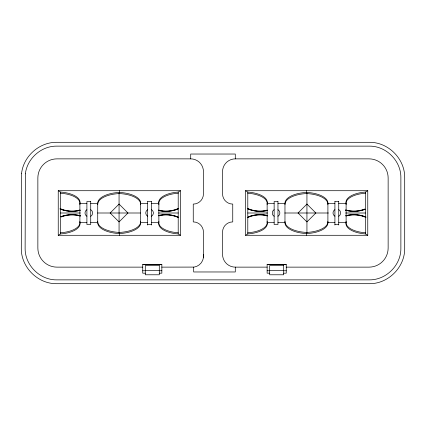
<?xml version="1.0" encoding="UTF-8"?>
<svg xmlns="http://www.w3.org/2000/svg" width="426" height="426" viewBox="0 0 426 426"><rect width="100%" height="100%" fill="white"/><g stroke="black" fill="none" stroke-linecap="round" stroke-linejoin="round"><path stroke-width="0.64" d="M58.24 235.29L180.517 235.29L180.517 190.71L58.24 190.71L58.24 235.29L60.551 233.933A23.228 10.389 0 0 0 79.891 222.553L86.899 222.553M151.486 203.447L158.866 203.447A23.228 10.389 0 0 1 178.206 192.067L180.517 190.71M245.482 235.29L367.76 235.29L367.76 190.71L245.482 190.71L245.482 235.29L247.794 233.933A23.228 10.389 0 0 0 267.134 222.553L274.142 222.553M338.729 203.447L346.109 203.447A23.228 10.389 0 0 1 365.449 192.067L367.76 190.71M178.143 208.383L177.024 208.99A30.704 30.704 0 0 1 158.334 210.045M178.254 208.665L177.131 209.283A31.002 31.002 0 0 1 158.882 210.503M178.286 208.735L177.152 209.352A31.071 31.071 0 0 1 158.866 210.572M247.746 217.335L248.848 216.648A31.071 31.071 0 0 1 267.134 215.428M247.857 217.617L248.976 217.01A30.704 30.704 0 0 1 267.666 215.955M161.843 267.134L194.176 267.091A11.257 11.257 0 0 0 203.404 257.863L203.447 254.397M203.447 257.379L203.447 232.106A10.192 10.192 0 0 0 193.255 221.914L193.255 204.086A10.192 10.192 0 0 0 203.447 193.894L203.447 171.603A12.737 12.737 0 0 0 190.71 158.866L56.967 158.866A19.106 19.106 0 0 0 37.861 177.972L37.861 248.028A19.106 19.106 0 0 0 56.967 267.134L142.737 267.134M267.134 267.134L235.29 267.134A12.737 12.737 0 0 1 222.553 254.397L222.553 232.106A10.192 10.192 0 0 1 232.745 221.914L232.745 204.086A10.192 10.192 0 0 1 222.553 193.894L222.553 171.603A12.737 12.737 0 0 1 235.29 158.866L369.033 158.866A19.106 19.106 0 0 1 388.139 177.972L388.139 248.028A19.106 19.106 0 0 1 369.033 267.134L286.24 267.134M147.668 201.535L151.486 201.535M334.911 201.535L338.729 201.535M58.24 190.71L60.551 192.067A23.228 10.389 0 0 1 79.891 203.447L86.899 203.447M90.722 203.447L97.724 203.447A24.325 10.879 0 0 1 119.381 192.419A24.01 10.735 0 0 1 140.66 203.447L147.668 203.447M245.482 190.71L247.794 192.067A23.228 10.389 0 0 1 267.134 203.447L274.142 203.447M277.96 203.447L284.967 203.447A24.325 10.879 0 0 1 306.619 192.419A24.01 10.735 0 0 1 327.903 203.447L334.911 203.447M60.508 213L80.365 213M97.57 213L140.553 213M158.419 213L178.276 213M247.724 213L267.581 213M284.786 213L328.43 213M345.635 213L365.492 213M90.722 222.553L97.724 222.553A24.325 10.879 0 0 0 119.381 233.581A24.01 10.735 0 0 0 140.66 222.553L147.668 222.553M151.486 222.553L158.866 222.553A23.228 10.389 0 0 0 178.206 233.933L180.517 235.29M277.96 222.553L284.967 222.553A24.325 10.879 0 0 0 306.619 233.581A24.01 10.735 0 0 0 327.903 222.553L334.911 222.553M338.729 222.553L346.109 222.553A23.228 10.389 0 0 0 365.449 233.933L367.76 235.29M147.668 224.465L151.486 224.465M334.911 224.465L338.729 224.465M142.737 264.589L161.843 264.589M267.134 264.589L286.24 264.589M145.287 270.356L159.297 270.356M269.685 270.356L283.695 270.356M142.737 270.76L145.373 270.76M159.212 270.76L161.843 270.76M267.134 270.76L269.77 270.76M283.604 270.76L286.24 270.76M145.373 273.178L142.737 273.178L142.737 264.466L161.843 264.466L161.843 273.178L159.212 273.178M269.77 273.178L267.134 273.178L267.134 264.461L286.24 264.461L286.24 273.178L283.604 273.178M365.449 192.067L365.449 233.933M346.109 203.447L346.109 222.553M338.729 201.509L338.729 225.029M334.911 201.509L334.911 225.029M327.903 203.447L327.903 222.553M306.938 192.887L306.938 233.113M306.619 190.71L306.619 192.419M306.619 233.581L306.619 235.29M284.967 203.447L284.967 222.553M267.134 203.447L267.134 222.553M247.794 192.067L247.794 233.933M235.29 158.866L235.29 154.031L190.71 154.031L190.71 158.866M235.29 267.134L235.29 271.969L193.686 271.969L193.686 267.134M178.206 192.067L178.206 233.933M158.866 203.447L158.866 222.553M151.486 201.509L151.486 225.029M147.668 201.509L147.668 225.029M140.66 203.447L140.66 222.553M119.381 190.71L119.381 192.419M119.381 233.581L119.381 235.29M119.062 192.887L119.062 233.113M97.724 203.447L97.724 222.553M79.891 203.447L79.891 222.553M60.551 192.067L60.551 233.933M178.206 232.793A23.228 10.389 0 0 1 158.866 221.413M151.486 209.635A3.823 3.823 0 0 1 151.486 216.254M147.668 216.254A3.823 3.823 0 0 1 147.668 209.635M90.722 209.693A3.823 3.823 0 0 1 90.722 216.307M86.899 216.307A3.823 3.823 0 0 1 86.899 209.693M338.729 209.635A3.823 3.823 0 0 1 338.729 216.254M334.911 216.254A3.823 3.823 0 0 1 334.911 209.635M277.96 209.693A3.823 3.823 0 0 1 277.96 216.307M274.142 216.307A3.823 3.823 0 0 1 274.142 209.693M158.866 204.586A23.228 10.389 0 0 1 178.206 193.207M79.891 221.413A23.228 10.389 0 0 1 60.551 232.793M267.134 221.413A23.228 10.389 0 0 1 247.794 232.793M247.794 193.207A23.228 10.389 0 0 1 267.134 204.586M60.551 193.207A23.228 10.389 0 0 1 79.891 204.586M365.449 232.793A23.228 10.389 0 0 1 346.109 221.413M346.109 204.586A23.228 10.389 0 0 1 365.449 193.207M327.903 204.586A24.01 10.735 0 0 0 306.619 193.558A24.325 10.879 0 0 0 284.967 204.586M327.903 221.413A24.01 10.735 0 0 1 306.619 232.442A24.325 10.879 0 0 1 284.967 221.413M97.724 221.413A24.325 10.879 0 0 0 119.381 232.442A24.01 10.735 0 0 0 140.66 221.413M97.724 204.586A24.325 10.879 0 0 1 119.381 193.558A24.01 10.735 0 0 1 140.66 204.586M267.421 210.503A31.071 31.071 0 0 1 247.905 208.969M267.406 210.433A31.002 31.002 0 0 1 247.932 208.905M158.664 215.87A30.704 30.704 0 0 1 178.537 217.633M158.594 215.567A31.002 31.002 0 0 1 178.068 217.095M364.901 208.99A30.704 30.704 0 0 1 345.592 209.88M60.993 216.717A31.002 31.002 0 0 1 80.487 215.822M80.072 209.97A30.704 30.704 0 0 1 60.167 208.618M267.336 210.13A30.704 30.704 0 0 1 247.463 208.367M60.966 216.648A31.071 31.071 0 0 1 80.503 215.753M61.099 217.01A30.704 30.704 0 0 1 80.407 216.12M158.578 215.497A31.071 31.071 0 0 1 178.095 217.031M80.168 210.343A31.071 31.071 0 0 1 60.023 208.969M80.152 210.274A31.002 31.002 0 0 1 60.05 208.905M365.007 209.283A31.002 31.002 0 0 1 345.513 210.178M345.848 215.726A31.002 31.002 0 0 1 365.95 217.095M345.928 216.03A30.704 30.704 0 0 1 365.833 217.382M248.869 216.717A31.002 31.002 0 0 1 267.118 215.497M365.034 209.352A31.071 31.071 0 0 1 345.497 210.247M345.832 215.657A31.071 31.071 0 0 1 365.977 217.031M21.572 173.313L21.3 248.571C21.14 267.24 37.749 283.849 56.424 283.695L369.576 283.695C388.251 283.849 404.86 267.24 404.7 248.571L404.7 177.429C404.86 158.76 388.251 142.151 369.576 142.305L56.424 142.305C39.219 142.231 23.552 156.241 21.572 173.313M25.368 173.813L25.123 248.443C24.953 265.164 39.826 280.042 56.546 279.871L369.454 279.871C386.174 280.042 401.047 265.164 400.877 248.443L400.877 177.557C401.047 160.836 386.174 145.958 369.454 146.129L56.546 146.129C41.162 146.038 27.142 158.547 25.368 173.813M119.062 204.086L110.142 213L119.062 221.914L127.976 213L119.062 204.086M306.938 204.086L298.024 213L306.938 221.914L315.858 213L306.938 204.086M90.722 201.535L86.899 201.535L86.899 224.465L90.722 224.465L90.722 201.535M277.96 201.535L274.142 201.535L274.142 224.465L277.96 224.465L277.96 201.535M159.297 265.526L145.287 265.526L145.287 274.786L159.297 274.786L159.297 265.526M283.695 265.526L269.685 265.526L269.685 274.786L283.695 274.786L283.695 265.526"/></g></svg>
